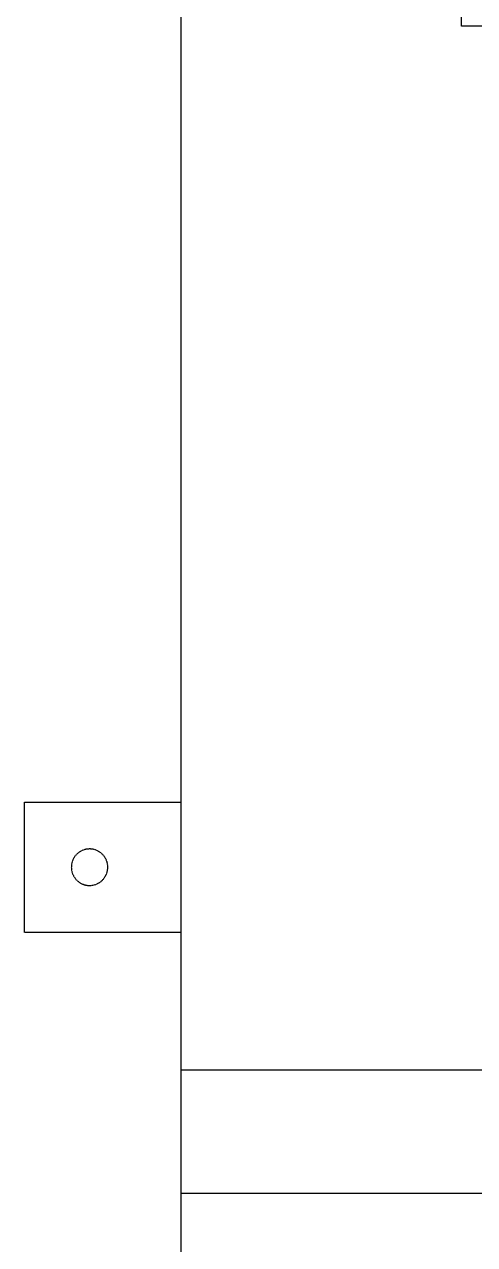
# Model space of a CAD drawing. Extents: x -3873 to 164127, y 7129 to 96529.
# Drawn here: x 53925.5 to 54105.1, y 31773.7 to 32260.4 of the extents above; entities that cross this region are included whole.
import ezdxf

# ---------------------------------------------------------------- set-up
doc = ezdxf.new("R2010")
doc.units = 0
doc.linetypes.add('DASHED', pattern=[0.2068, 0.1655, -0.0413])
doc.linetypes.add('HIDDEN', pattern=[9.525, 6.35, -3.175])
doc.layers.add('FLOORGUTTER', color=5, linetype='HIDDEN')
doc.layers.add('LAYOUT-KROMEKA', color=1, linetype='CONTINUOUS')

# ---------------------------------------------------------------- blocks, each defined once
blk = doc.blocks.new('bwk 5000-ust')
at = {"layer": 'FLOORGUTTER', "color": 1, "linetype": 'DASHED'}
for p, q in [((-219.24, 551.2), (-271.24, 551.2)), ((-271.24, 551.2), (-271.24, 488.8)), ((-219.24, 488.8), (-219.24, 551.2)), ((-895.24, 488.8), (-115.24, 488.8)), ((-115.24, 488.8), (-115.24, -291.2))]:
    blk.add_line(p, q, dxfattribs=at)
blk.add_circle((-245.24, 525.2), 7.28, dxfattribs=at)
blk = doc.blocks.new('AP-56 ARTIK POMPASI')
at = {"layer": 'LAYOUT-KROMEKA', "ltscale": 10}
blk.add_line((-490.62, 311.83), (-490.62, 1267.38), dxfattribs=at)
at = {"layer": 'LAYOUT-KROMEKA', "linetype": 'DASHED'}
for p, q in [((-490.62, 1042.67), (225.59, 1042.67)), ((-213.63, 626.45), (-378.63, 626.45)), ((-378.63, 626.45), (-378.63, 536.45))]:
    blk.add_line(p, q, dxfattribs=at)
at = {"layer": 'LAYOUT-KROMEKA', "ltscale": 10, "rotation": 90}
blk.add_blockref('bwk 5000-ust', (-1.82, 1207.07), dxfattribs=at)

msp = doc.modelspace()

# ---------------------------------------------------------------- block references
at = {"layer": 'LAYOUT-KROMEKA', "color": 7, "ltscale": 50, "xscale": -1, "rotation": 180}
msp.add_blockref('AP-56 ARTIK POMPASI', (54478.49, 32886.08), dxfattribs=at)

doc.saveas('drawing.dxf')
